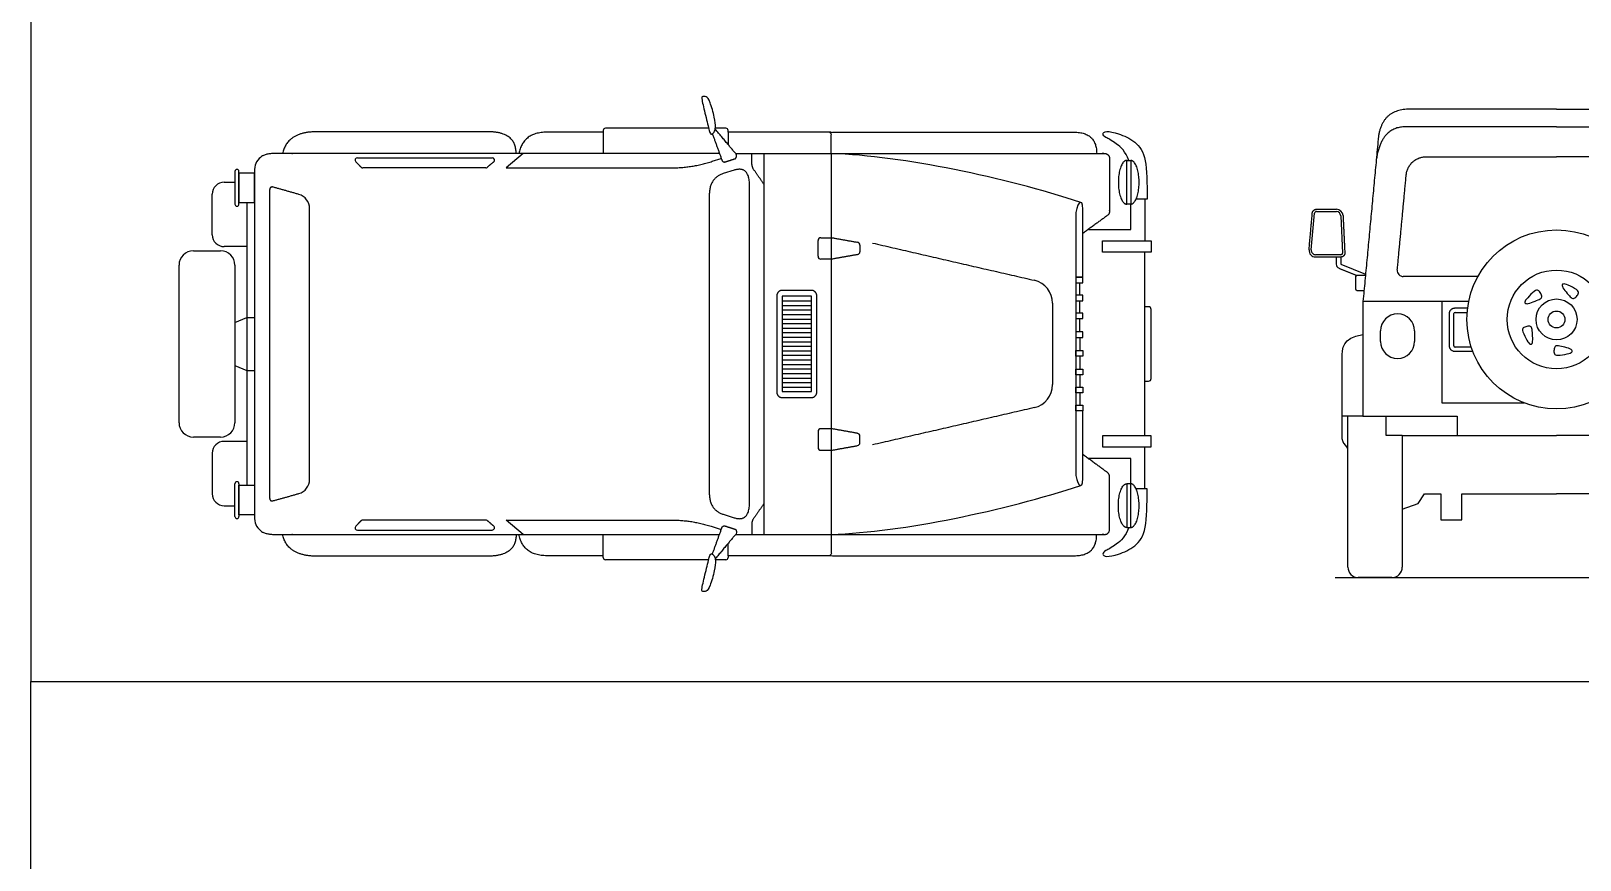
# Model space of a CAD drawing. Header units: millimetres. Extents: x 0.5 to 46.1, y 0.3 to 28.2.
# Drawn here: x 23.8 to 29.75, y 11.23 to 14.41 of the extents above; entities that cross this region are included whole.
import ezdxf

# ---------------------------------------------------------------- set-up
doc = ezdxf.new("R2010")
doc.units = ezdxf.units.MM
for name, color, linetype, true_color in [('AG-DIAGRAM', 7, 'Continuous', 0xfecc66), ('AG-TRANSPORT', 7, 'Continuous', 0x66ccff), ('X-VPRT', 6, 'Continuous', 0xff00ff)]:
    doc.layers.add(name, color=color, linetype=linetype, true_color=true_color)

msp = doc.modelspace()

# ---------------------------------------------------------------- linework, layer by layer
at = {"layer": 'AG-DIAGRAM'}
msp.add_lwpolyline([(28.8056, 12.314), (30.5056, 12.314)], dxfattribs=at)
at = {"layer": 'AG-TRANSPORT'}
for p, q in [((28.7141, 13.5728), (28.7267, 13.7135)), ((28.7343, 13.7205), (28.8102, 13.7205)), ((28.827, 13.7045), (28.8338, 13.5606)), ((28.828, 13.5545), (28.7308, 13.5545)), ((29.2615, 13.2039), (29.2615, 13.3283)), ((29.266, 13.3328), (29.3128, 13.3328)), ((29.3286, 13.1994), (29.266, 13.1994)), ((29.0633, 12.8597), (29.6556, 12.8597)), ((30.2479, 12.8597), (29.6556, 12.8597))]:
    msp.add_line(p, q, dxfattribs=at)
for points in [[(29.6556, 14.114), (29.0929, 14.114)], [(29.6556, 14.114), (30.2184, 14.114)], [(29.6556, 14.0458), (29.0755, 14.0458)], [(29.6556, 14.0458), (30.2358, 14.0458)], [(25.9954, 14.0252), (25.779, 14.0252)], [(26.8709, 14.0252), (26.4749, 14.0252), (26.4749, 13.9775)], [(25.688, 13.9433), (25.6231, 13.8881)], [(26.414, 13.9134), (26.4485, 13.9247)], [(26.5038, 13.9428), (26.5053, 13.9433)], [(26.6136, 12.4798), (26.6136, 13.2115), (26.6136, 13.9433)], [(26.8709, 13.9433), (26.8709, 13.2115)], [(25.6231, 13.8881), (26.2571, 13.8881)], [(26.4974, 13.8791), (26.4562, 13.8659)], [(26.557, 13.2115), (26.557, 13.8196)], [(24.6266, 13.7546), (24.6266, 13.2115), (24.6266, 12.6685)], [(26.4025, 13.7839), (26.4025, 13.2115)], [(27.8581, 13.6519), (28.0208, 13.6519), (28.0208, 13.7487)], [(28.0835, 13.7682), (28.0414, 13.7682)], [(28.0745, 13.7682), (28.0745, 13.6073)], [(28.0745, 12.8584), (28.0745, 13.2115), (28.0745, 13.5647)], [(28.8272, 13.5456), (28.8272, 13.5186), (28.9223, 13.4801)], [(27.8258, 13.3991), (27.8258, 13.4463)], [(26.6818, 13.3772), (26.7951, 13.3772)], [(26.6818, 13.3597), (26.7951, 13.3597)], [(26.6818, 13.3423), (26.7951, 13.3423)], [(26.6818, 13.3249), (26.7951, 13.3249)], [(27.8258, 13.3304), (27.8258, 13.3776)], [(28.9116, 13.3654), (28.9116, 12.9337)], [(28.9125, 13.3754), (29.3188, 13.3754)], [(29.2146, 13.3754), (29.2146, 12.9852), (29.5311, 12.9852)], [(24.5811, 13.2944), (24.6266, 13.3129), (24.6566, 13.3129)], [(26.6818, 13.3074), (26.7951, 13.3074)], [(26.6818, 13.29), (26.7951, 13.29)], [(26.6818, 13.2726), (26.7951, 13.2726)], [(27.8258, 13.2583), (27.8258, 13.3089)], [(26.4025, 13.2115), (26.4025, 12.6391)], [(26.557, 12.6034), (26.557, 13.2115)], [(26.6818, 13.2551), (26.7951, 13.2551)], [(26.6818, 13.2377), (26.7951, 13.2377)], [(26.6818, 13.2202), (26.7951, 13.2202)], [(26.8709, 13.2115), (26.8709, 12.4798)], [(27.8258, 13.2368), (27.8258, 13.2115), (27.8258, 13.1863)], [(26.6818, 13.2028), (26.7951, 13.2028)], [(26.6818, 13.1854), (26.7951, 13.1854)], [(26.6818, 13.1679), (26.7951, 13.1679)], [(26.6818, 13.1505), (26.7951, 13.1505)], [(27.8258, 13.1647), (27.8258, 13.1142)], [(24.5811, 13.1287), (24.6266, 13.1101), (24.6566, 13.1101)], [(26.6818, 13.1331), (26.7951, 13.1331)], [(26.6818, 13.1156), (26.7951, 13.1156)], [(26.6818, 13.0982), (26.7951, 13.0982)], [(27.8258, 13.0927), (27.8258, 13.0455)], [(26.6818, 13.0807), (26.7951, 13.0807)], [(26.6818, 13.0633), (26.7951, 13.0633)], [(26.6818, 13.0459), (26.7951, 13.0459)], [(27.8258, 13.0239), (27.8258, 12.9768)], [(28.9116, 12.9337), (28.8325, 12.9337)], [(28.9116, 12.9337), (29.2742, 12.9337), (29.2742, 12.8597)], [(29.0633, 12.8597), (29.002, 12.8597), (29.002, 12.9337)], [(28.0745, 12.6549), (28.0745, 12.8157)], [(28.0208, 12.6744), (28.0208, 12.7712), (27.8581, 12.7712)], [(28.0835, 12.6549), (28.0414, 12.6549)], [(29.0633, 12.5771), (29.1241, 12.5986), (29.1493, 12.6352), (29.212, 12.6352)], [(29.212, 12.6352), (29.212, 12.5363), (29.2917, 12.5363), (29.2917, 12.6352)], [(29.2917, 12.6352), (29.6556, 12.6352)], [(30.0195, 12.6352), (29.6556, 12.6352)], [(26.4562, 12.5571), (26.4974, 12.544)], [(25.688, 12.4798), (25.6231, 12.535)], [(25.6231, 12.535), (26.2571, 12.535)], [(26.414, 12.5096), (26.4485, 12.4984)], [(26.8709, 12.3978), (26.4749, 12.3978), (26.4749, 12.4455)], [(26.5038, 12.4802), (26.5053, 12.4798)], [(25.9954, 12.3978), (25.779, 12.3978)]]:
    msp.add_lwpolyline(points, dxfattribs=at)
for points in [[(24.5966, 13.7546), (24.6566, 13.7546), (24.6566, 13.8684), (24.5966, 13.8684)], [(28.0051, 13.7487), (28.0051, 13.9167), (28.0208, 13.9167), (28.0208, 13.7487)], [(27.9123, 13.5647), (27.9123, 13.6073), (28.0991, 13.6073), (28.0991, 13.5647)], [(27.8093, 13.4463), (27.8366, 13.4463), (27.8366, 13.4678), (27.8093, 13.4678)], [(26.6818, 13.0284), (26.7951, 13.0284), (26.7951, 13.2115), (26.7951, 13.3946), (26.6818, 13.3946), (26.6818, 13.2115)], [(27.8093, 13.3776), (27.8366, 13.3776), (27.8366, 13.3991), (27.8093, 13.3991)], [(27.8093, 13.3089), (27.8366, 13.3089), (27.8366, 13.3304), (27.8093, 13.3304)], [(27.8093, 13.2368), (27.8366, 13.2368), (27.8366, 13.2583), (27.8093, 13.2583)], [(27.8093, 13.1863), (27.8366, 13.1863), (27.8366, 13.1647), (27.8093, 13.1647)], [(27.8093, 13.1142), (27.8366, 13.1142), (27.8366, 13.0927), (27.8093, 13.0927)], [(27.8093, 13.0455), (27.8366, 13.0455), (27.8366, 13.0239), (27.8093, 13.0239)], [(27.8093, 12.9768), (27.8366, 12.9768), (27.8366, 12.9552), (27.8093, 12.9552)], [(27.9123, 12.8584), (27.9123, 12.8157), (28.0991, 12.8157), (28.0991, 12.8584)], [(28.0051, 12.6744), (28.0051, 12.5064), (28.0208, 12.5064), (28.0208, 12.6744)], [(24.5966, 12.6685), (24.6566, 12.6685), (24.6566, 12.5546), (24.5966, 12.5546)]]:
    msp.add_lwpolyline(points, close=True, dxfattribs=at)
for radius in [0.3439, 0.1895, 0.0787, 0.0324]:
    msp.add_circle((29.6556, 13.3058), radius, dxfattribs=at)
for centre, radius, start, end in [((26.0039, 14.032), 0.00852, 90, 180), ((26.4664, 14.032), 0.00852, 0, 90), ((25.0512, 13.9178), 0.00871, 90, 224.1449), ((25.569, 13.9178), 0.00871, 310.36454, 90), ((24.5889, 13.8745), 0.00769, 90, 180), ((24.5889, 13.8745), 0.00769, 0, 90), ((25.0716, 13.8968), 0.00871, 224.1449, 270), ((25.5442, 13.8968), 0.00871, 270, 310.36454), ((26.591, 13.9007), 0.0257, 180, 214.7258), ((24.5393, 13.7874), 0.0454, 90, 180), ((24.5889, 13.7485), 0.00769, 180, 270), ((24.5889, 13.7485), 0.00769, 270, 0), ((24.8117, 13.7321), 0.0561, 0, 74.24882), ((28.7343, 13.7128), 0.00765, 90, 174.86999), ((28.8102, 13.7037), 0.0256, 2.71273, 90), ((28.8102, 13.7037), 0.0168, 2.71273, 90), ((24.5393, 13.6311), 0.0454, 180, 270), ((24.4216, 13.5141), 0.0552, 90, 180), ((24.5259, 13.5141), 0.0552, 0, 90), ((26.8311, 13.6088), 0.011, 90, 180), ((26.9696, 13.5914), 0.011, 0, 79.90648), ((26.9696, 13.5658), 0.011, 280.09352, 0), ((28.7308, 13.5713), 0.0256, 174.86999, 270), ((28.7308, 13.5713), 0.0168, 174.86999, 270), ((26.8311, 13.5483), 0.011, 180, 270), ((28.8269, 13.5184), 0.0172, 180, 247.92142), ((28.828, 13.5603), 0.0058, 270, 2.71273), ((28.828, 13.5603), 0.000232, 354.50322, 359.88012), ((27.6301, 13.3679), 0.0905, 0, 77.0106), ((29.0674, 13.494), 0.0232, 174.64838, 270), ((28.0891, 13.3445), 0.01, 0, 90), ((29.0454, 13.2619), 0.0653, 90, 180), ((29.0454, 13.2619), 0.0653, 0, 90), ((29.266, 13.3283), 0.00452, 90, 180), ((29.0454, 13.2211), 0.0653, 180, 270), ((29.0454, 13.2211), 0.0653, 270, 0), ((29.266, 13.2039), 0.00452, 180, 270), ((27.6301, 13.0552), 0.0905, 282.9894, 360), ((28.0891, 13.0786), 0.01, 270, 0), ((24.4216, 12.909), 0.0552, 180, 270), ((24.5259, 12.909), 0.0552, 270, 0), ((26.8311, 12.8747), 0.011, 90, 180), ((26.9696, 12.8573), 0.011, 360, 79.90648), ((24.5393, 12.792), 0.0454, 90, 180), ((26.8311, 12.8142), 0.011, 180, 270), ((26.9696, 12.8317), 0.011, 280.09352, 0), ((28.8508, 12.8458), 0.0183, 180, 216.73062), ((24.5889, 12.6745), 0.00769, 90, 180), ((24.5889, 12.6745), 0.00769, 0, 90), ((24.8117, 12.6909), 0.0561, 285.75118, 360), ((24.5393, 12.6356), 0.0454, 180, 270), ((24.5889, 12.5486), 0.00769, 180, 270), ((24.5889, 12.5486), 0.00769, 270, 0), ((25.0512, 12.5052), 0.00871, 135.8551, 270), ((25.0716, 12.5262), 0.00871, 90, 135.8551), ((25.5442, 12.5262), 0.00871, 49.63546, 90), ((25.569, 12.5052), 0.00871, 270, 49.63546), ((26.591, 12.5223), 0.0257, 145.2742, 180), ((26.0039, 12.3911), 0.00852, 180, 270), ((26.4664, 12.3911), 0.00852, 270, 0), ((28.8942, 12.3538), 0.0398, 180, 270), ((29.0235, 12.3538), 0.0398, 270, 0)]:
    msp.add_arc(centre, radius, start, end, dxfattribs=at)
for points, degree in [([(26.4026, 14.032), (26.399, 14.0445), (26.3878, 14.0901), (26.3713, 14.159), (26.3757, 14.1626), (26.3905, 14.1641), (26.4046, 14.1473), (26.4243, 14.0779), (26.4275, 14.0415), (26.4224, 14.0241), (26.409, 14.0156), (26.4061, 14.0196), (26.4026, 14.032)], 3), ([(29.0929, 14.114), (28.9817, 14.114), (28.9708, 13.998)], 2), ([(26.4003, 14.0405), (26.2021, 14.0405), (26.0039, 14.0405)], 2), ([(26.4664, 14.0405), (26.4461, 14.0405), (26.4259, 14.0405)], 2), ([(29.0755, 14.0458), (28.9797, 14.0458), (28.963, 13.9144)], 2), ([(25.779, 14.0252), (25.6877, 14.0252), (25.6714, 13.9433)], 2), ([(25.9954, 14.032), (25.9954, 13.9876), (25.9954, 13.9433)], 2), ([(26.4749, 14.0252), (26.4749, 14.0286), (26.4749, 14.032)], 2), ([(27.8027, 14.0252), (27.8899, 14.0252), (27.8899, 13.9433)], 2), ([(28.9708, 13.998), (28.9412, 13.6817), (28.9116, 13.3654)], 2), ([(25.0512, 13.9266), (25.3101, 13.9266), (25.569, 13.9266)], 2), ([(26.5654, 13.9007), (26.5654, 13.922), (26.5654, 13.9433)], 2), ([(27.8291, 13.7556), (27.5333, 13.8516), (27.1492, 13.9337), (26.8709, 13.9433)], 3), ([(29.1548, 13.9309), (29.4052, 13.9309), (29.6556, 13.9309)], 2), ([(30.1565, 13.9309), (29.9061, 13.9309), (29.6556, 13.9309)], 2), ([(24.5812, 13.8745), (24.5812, 13.8115), (24.5812, 13.7485)], 2), ([(24.5966, 13.7485), (24.5966, 13.8115), (24.5966, 13.8745)], 2), ([(25.0653, 13.8907), (25.0551, 13.9013), (25.0449, 13.9118)], 2), ([(25.5442, 13.8881), (25.3079, 13.8881), (25.0716, 13.8881)], 2), ([(25.5746, 13.9112), (25.5622, 13.9007), (25.5499, 13.8902)], 2), ([(26.2571, 13.8881), (26.3366, 13.8881), (26.414, 13.9134)], 2), ([(26.4562, 13.8659), (26.4025, 13.8488), (26.4025, 13.7839)], 2), ([(26.557, 13.8196), (26.557, 13.8981), (26.4974, 13.8791)], 2), ([(26.6136, 13.8231), (26.5918, 13.8546), (26.5699, 13.8861)], 2), ([(29.0443, 13.4961), (29.0615, 13.6788), (29.0786, 13.8615)], 2), ([(24.5393, 13.8328), (24.5603, 13.8328), (24.5812, 13.8328)], 2), ([(24.7144, 13.8051), (24.7144, 13.5083), (24.7144, 13.2115)], 2), ([(24.8269, 13.7862), (24.7762, 13.8005), (24.7267, 13.8144)], 2), ([(24.494, 13.6311), (24.494, 13.7092), (24.494, 13.7874)], 2), ([(24.8678, 13.2115), (24.8678, 13.4718), (24.8678, 13.7321)], 2), ([(28.7053, 13.5736), (28.7116, 13.6439), (28.7179, 13.7143)], 2), ([(28.7343, 13.7293), (28.7723, 13.7293), (28.8102, 13.7293)], 2), ([(28.8358, 13.7049), (28.8392, 13.6329), (28.8426, 13.561)], 2), ([(24.4216, 13.5692), (24.4738, 13.5692), (24.5259, 13.5692)], 2), ([(24.6266, 13.5857), (24.583, 13.5857), (24.5393, 13.5857)], 2), ([(26.82, 13.5483), (26.82, 13.5786), (26.82, 13.6088)], 2), ([(26.8311, 13.6199), (26.8518, 13.6199), (26.8726, 13.6199)], 2), ([(26.8726, 13.6199), (26.9221, 13.6111), (26.9715, 13.6023)], 2), ([(26.9806, 13.5914), (26.9806, 13.5786), (26.9806, 13.5658)], 2), ([(27.0294, 13.5993), (27.3399, 13.5277), (27.6505, 13.4561)], 2), ([(24.3665, 12.909), (24.3665, 13.2115), (24.3665, 13.5141)], 2), ([(24.5811, 13.5141), (24.5811, 13.2115), (24.5811, 12.909)], 2), ([(26.8726, 13.5373), (26.8518, 13.5373), (26.8311, 13.5373)], 2), ([(26.9715, 13.5549), (26.9221, 13.5461), (26.8726, 13.5373)], 2), ([(28.828, 13.5456), (28.7794, 13.5456), (28.7308, 13.5456)], 2), ([(28.8097, 13.5456), (28.8097, 13.532), (28.8097, 13.5184)], 2), ([(28.8204, 13.5024), (28.8544, 13.4886), (28.8884, 13.4749)], 2), ([(29.3539, 13.4708), (29.2106, 13.4708), (29.0674, 13.4708)], 2), ([(29.7318, 13.4206), (29.7394, 13.4154), (29.7423, 13.4081), (29.7322, 13.3937), (29.7206, 13.384), (29.7096, 13.39), (29.6928, 13.4109), (29.674, 13.4346), (29.6794, 13.4441), (29.6968, 13.4396), (29.7242, 13.4259), (29.7318, 13.4206)], 3), ([(29.57, 13.4137), (29.5773, 13.4193), (29.5851, 13.4198), (29.5957, 13.4058), (29.6013, 13.3917), (29.5922, 13.3831), (29.5671, 13.3736), (29.5388, 13.3631), (29.5314, 13.3711), (29.5411, 13.3863), (29.5626, 13.4081), (29.57, 13.4137)], 3), ([(27.7206, 13.3679), (27.7206, 13.2897), (27.7206, 13.2115)], 2), ([(28.0891, 13.3545), (28.0818, 13.3545), (28.0745, 13.3545)], 2), ([(28.0991, 13.2115), (28.0991, 13.278), (28.0991, 13.3445)], 2), ([(29.5265, 13.2577), (29.5235, 13.2663), (29.5254, 13.2739), (29.542, 13.2797), (29.5571, 13.2807), (29.5625, 13.2694), (29.5638, 13.2426), (29.565, 13.2124), (29.5551, 13.2078), (29.5437, 13.2218), (29.5296, 13.249), (29.5265, 13.2577)], 3), ([(24.7144, 13.2115), (24.7144, 12.9148), (24.7144, 12.618)], 2), ([(24.8678, 12.6909), (24.8678, 12.9512), (24.8678, 13.2115)], 2), ([(27.7206, 13.2115), (27.7206, 13.1333), (27.7206, 13.0552)], 2), ([(28.0991, 13.0786), (28.0991, 13.145), (28.0991, 13.2115)], 2), ([(28.8325, 13.1534), (28.8325, 13.1977), (28.8325, 13.2358), (28.9116, 13.2473)], 3), ([(28.9801, 13.2211), (28.9801, 13.2415), (28.9801, 13.2619)], 2), ([(29.1107, 13.2619), (29.1107, 13.2415), (29.1107, 13.2211)], 2), ([(29.6615, 13.1681), (29.6523, 13.1679), (29.6457, 13.1721), (29.6454, 13.1897), (29.649, 13.2043), (29.6615, 13.2059), (29.6874, 13.1989), (29.7164, 13.1908), (29.7177, 13.1799), (29.7009, 13.1734), (29.6707, 13.1684), (29.6615, 13.1681)], 3), ([(28.8325, 12.8458), (28.8325, 12.9483), (28.8325, 13.0509), (28.8325, 13.1534)], 3), ([(28.0745, 13.0686), (28.0818, 13.0686), (28.0891, 13.0686)], 2), ([(27.6505, 12.967), (27.3399, 12.8954), (27.0294, 12.8237)], 2), ([(28.8544, 12.3538), (28.8544, 12.6437), (28.8544, 12.9337)], 2), ([(24.5259, 12.8538), (24.4738, 12.8538), (24.4216, 12.8538)], 2), ([(26.82, 12.8747), (26.82, 12.8445), (26.82, 12.8142)], 2), ([(26.8726, 12.8858), (26.8518, 12.8858), (26.8311, 12.8858)], 2), ([(26.9715, 12.8682), (26.9221, 12.877), (26.8726, 12.8858)], 2), ([(26.9806, 12.8317), (26.9806, 12.8445), (26.9806, 12.8573)], 2), ([(29.0633, 12.8597), (29.0633, 12.6067), (29.0633, 12.3538)], 2), ([(24.494, 12.792), (24.494, 12.7138), (24.494, 12.6356)], 2), ([(24.6266, 12.8374), (24.583, 12.8374), (24.5393, 12.8374)], 2), ([(26.8311, 12.8032), (26.8518, 12.8032), (26.8726, 12.8032)], 2), ([(26.8726, 12.8032), (26.9221, 12.812), (26.9715, 12.8208)], 2), ([(28.8544, 12.8103), (28.8483, 12.8185), (28.8422, 12.8267), (28.8361, 12.8348)], 3), ([(24.5812, 12.5486), (24.5812, 12.6116), (24.5812, 12.6745)], 2), ([(24.5966, 12.6745), (24.5966, 12.6116), (24.5966, 12.5486)], 2), ([(24.7267, 12.6086), (24.7762, 12.6226), (24.8269, 12.6369)], 2), ([(26.4025, 12.6391), (26.4025, 12.5742), (26.4562, 12.5571)], 2), ([(26.8709, 12.4798), (27.1492, 12.4894), (27.5333, 12.5715), (27.8291, 12.6675)], 3), ([(24.5393, 12.5902), (24.5603, 12.5902), (24.5812, 12.5902)], 2), ([(26.4974, 12.544), (26.557, 12.525), (26.557, 12.6034)], 2), ([(26.6136, 12.6), (26.5918, 12.5684), (26.5699, 12.5369)], 2), ([(25.0653, 12.5323), (25.0551, 12.5218), (25.0449, 12.5113)], 2), ([(25.0512, 12.4965), (25.3101, 12.4965), (25.569, 12.4965)], 2), ([(25.5442, 12.535), (25.3079, 12.535), (25.0716, 12.535)], 2), ([(25.5746, 12.5118), (25.5622, 12.5224), (25.5499, 12.5329)], 2), ([(26.2571, 12.535), (26.3366, 12.535), (26.414, 12.5096)], 2), ([(26.5654, 12.5223), (26.5654, 12.501), (26.5654, 12.4798)], 2), ([(25.779, 12.3978), (25.6877, 12.3978), (25.6714, 12.4798)], 2), ([(25.9954, 12.3911), (25.9954, 12.4354), (25.9954, 12.4798)], 2), ([(27.8027, 12.3978), (27.8899, 12.3978), (27.8899, 12.4798)], 2), ([(26.4003, 12.3825), (26.2021, 12.3825), (26.0039, 12.3825)], 2), ([(26.4026, 12.391), (26.399, 12.3786), (26.3878, 12.333), (26.3713, 12.2641), (26.3757, 12.2604), (26.3905, 12.259), (26.4046, 12.2758), (26.4243, 12.3452), (26.4275, 12.3816), (26.4224, 12.399), (26.409, 12.4075), (26.4061, 12.4034), (26.4026, 12.391)], 3), ([(26.4664, 12.3825), (26.4461, 12.3825), (26.4259, 12.3825)], 2), ([(26.4749, 12.3978), (26.4749, 12.3944), (26.4749, 12.3911)], 2), ([(29.0235, 12.314), (28.9589, 12.314), (28.8942, 12.314)], 2)]:
    msp.add_open_spline(points, degree=degree, dxfattribs=at)
for points, degree, knots in [([(25.6609, 13.9433), (25.6609, 14.0268), (25.5529, 14.0268), (25.2279, 14.0268), (24.8948, 14.0268), (24.7824, 14.0268), (24.7636, 13.9433)], 2, [-0.62849, -0.62849, -0.62849, 0, 0, 2.137707, 2.137707, 2.780605, 2.780605, 2.780605]), ([(26.8709, 13.9433), (26.8709, 13.9843), (26.8709, 14.0252), (27.3368, 14.0252), (27.8027, 14.0252)], 2, [0, 0, 0, 0.268861, 0.268861, 3.303064, 3.303064, 3.303064]), ([(28.0128, 13.9167), (28.0017, 13.9513), (27.9522, 13.9931), (27.9222, 14.005), (27.9094, 14.0187), (27.9241, 14.0311), (27.9699, 14.0224), (28.0413, 13.9917), (28.0835, 13.9308), (28.0835, 13.83), (28.0835, 13.7682)], 3, [0.081071, 0.081071, 0.081071, 0.081071, 0.262143, 0.524285, 0.786428, 1.048571, 1.310714, 1.572856, 1.834999, 2.097142, 2.097142, 2.097142, 2.097142]), ([(26.4417, 13.9433), (25.59, 13.9433), (24.7329, 13.9433), (24.6566, 13.9433), (24.6566, 13.8756), (24.6566, 13.5436), (24.6566, 13.2115)], 2, [-7.811868, -7.811868, -7.811868, -2.254123, -2.254123, -1.781668, -1.781668, 0, 0, 0]), ([(27.8093, 13.4678), (27.8184, 13.4678), (27.8275, 13.4678), (27.8366, 13.4678), (27.8366, 13.5474), (27.8366, 13.6269), (27.8366, 13.729), (27.8366, 13.7809), (27.8093, 13.7495), (27.8093, 13.6993), (27.8093, 13.5217), (27.8093, 13.3666), (27.8093, 13.2115)], 3, [-2.85826, -2.85826, -2.85826, -2.85826, -2.768565, -2.768565, -2.768565, -1.985624, -1.985624, -1.985624, -1.526472, -1.526472, -1.526472, 0, 0, 0, 0]), ([(24.6566, 13.2115), (24.6566, 12.8795), (24.6566, 12.5475), (24.6566, 12.4798), (24.7329, 12.4798), (25.59, 12.4798), (26.4417, 12.4798)], 2, [0, 0, 0, 1.781668, 1.781668, 2.254123, 2.254123, 7.811868, 7.811868, 7.811868]), ([(27.8093, 13.2115), (27.8093, 13.0564), (27.8093, 12.9013), (27.8093, 12.7238), (27.8093, 12.6736), (27.8366, 12.6422), (27.8366, 12.6941), (27.8366, 12.7961), (27.8366, 12.8757), (27.8366, 12.9552), (27.8275, 12.9552), (27.8184, 12.9552), (27.8093, 12.9552)], 3, [0, 0, 0, 0, 1.526472, 1.526472, 1.526472, 1.985624, 1.985624, 1.985624, 2.768565, 2.768565, 2.768565, 2.85826, 2.85826, 2.85826, 2.85826]), ([(28.0128, 12.5064), (28.0017, 12.4717), (27.9522, 12.43), (27.9222, 12.418), (27.9094, 12.4043), (27.9241, 12.3919), (27.9699, 12.4006), (28.0413, 12.4313), (28.0835, 12.4923), (28.0835, 12.593), (28.0835, 12.6549)], 3, [0.081071, 0.081071, 0.081071, 0.081071, 0.262143, 0.524285, 0.786428, 1.048571, 1.310714, 1.572856, 1.834999, 2.097142, 2.097142, 2.097142, 2.097142]), ([(25.6609, 12.4798), (25.6609, 12.3962), (25.5529, 12.3962), (25.2279, 12.3962), (24.8948, 12.3962), (24.7824, 12.3962), (24.7636, 12.4798)], 2, [-0.62849, -0.62849, -0.62849, 0, 0, 2.137707, 2.137707, 2.780605, 2.780605, 2.780605]), ([(26.8709, 12.4798), (26.8709, 12.4388), (26.8709, 12.3978), (27.3368, 12.3978), (27.8027, 12.3978)], 2, [2.400798, 2.400798, 2.400798, 2.669659, 2.669659, 5.703862, 5.703862, 5.703862])]:
    msp.add_open_spline(points, degree=degree, knots=knots, dxfattribs=at)
for points, weights, knots in [([(26.4142, 14.0194), (26.4327, 13.9682), (26.4513, 13.9169), (26.4545, 13.9081), (26.4635, 13.911), (26.4829, 13.9173), (26.5024, 13.9237), (26.5073, 13.9253), (26.5069, 13.9392), (26.4697, 13.9837), (26.4254, 14.037)], [1, 1, 1, 0.718670087483, 1, 1, 1, 0.883385982759, 1, 1, 1], [-0.3883354, -0.3883354, -0.3883354, -0.0309338, -0.0309338, 0.018232, 0.018232, 0.1525787, 0.1525787, 0.2149556, 0.2149556, 0.5955696, 0.5955696, 0.5955696]), ([(26.5034, 13.9433), (27.2141, 13.9433), (27.921, 13.9433), (27.9391, 13.9433), (27.9391, 13.9252), (27.9391, 13.8228), (27.9391, 13.7204), (27.9391, 13.7112), (27.9317, 13.7058), (27.8866, 13.6728), (27.8366, 13.6362)], [1, 1, 1, 0.707106781187, 1, 1, 1, 0.891910227697, 1, 1, 1], [8.013177, 8.013177, 8.013177, 12.651538, 12.651538, 12.744645, 12.744645, 13.416649, 13.416649, 13.472277, 13.472277, 13.839171, 13.839171, 13.839171]), ([(28.0051, 13.9167), (27.9731, 13.9167), (27.9731, 13.8327), (27.9731, 13.7487), (28.0051, 13.7487)], [1, 0.707106781187, 1, 0.707106781187, 1], [0.4328057, 0.4328057, 0.4328057, 0.8656114, 0.8656114, 1.2984171, 1.2984171, 1.2984171]), ([(28.0208, 13.7487), (28.0529, 13.7487), (28.0529, 13.8327), (28.0529, 13.9167), (28.0208, 13.9167)], [1, 0.707106781187, 1, 0.707106781187, 1], [0.85169, 0.85169, 0.85169, 1.2844957, 1.2844957, 1.7173014, 1.7173014, 1.7173014]), ([(24.7267, 13.8144), (24.7221, 13.8157), (24.7182, 13.8128), (24.7144, 13.8099), (24.7144, 13.8051)], [1, 0.895418261746, 1, 0.895418261746, 1], [-2.03008406, -2.03008406, -2.03008406, -2.00068377, -2.00068377, -1.97128348, -1.97128348, -1.97128348]), ([(28.8426, 13.561), (28.8429, 13.5547), (28.8386, 13.5502), (28.8343, 13.5456), (28.828, 13.5456)], [1, 0.919285274138, 1, 0.919285274138, 1], [1.60121255, 1.60121255, 1.60121255, 1.64012049, 1.64012049, 1.67902842, 1.67902842, 1.67902842]), ([(28.9162, 13.4154), (28.9049, 13.4154), (28.8935, 13.4154), (28.8845, 13.4154), (28.8845, 13.4244), (28.8845, 13.4459), (28.8845, 13.4674), (28.8845, 13.4764), (28.8935, 13.4764), (28.9013, 13.4764), (28.922, 13.4764)], [1, 1, 1, 0.707106781187, 1, 1, 1, 0.707106781187, 1, 1, 1], [0.5398803, 0.5398803, 0.5398803, 0.6145096, 0.6145096, 0.6609732, 0.6609732, 0.8019694, 0.8019694, 0.848433, 0.848433, 0.8996727, 0.8996727, 0.8996727]), ([(26.8153, 13.2115), (26.8153, 13.3073), (26.8153, 13.3963), (26.8153, 13.4176), (26.794, 13.4176), (26.7384, 13.4176), (26.6829, 13.4176), (26.6615, 13.4176), (26.6615, 13.3963), (26.6615, 13.3073), (26.6615, 13.2115)], [1, 1, 1, 0.707106781187, 1, 1, 1, 0.707106781187, 1, 1, 1], [1.842103, 1.842103, 1.842103, 2.470865, 2.470865, 2.580852, 2.580852, 2.945457, 2.945457, 3.055443, 3.055443, 3.684206, 3.684206, 3.684206]), ([(29.3346, 13.1824), (29.3075, 13.1824), (29.266, 13.1824), (29.2445, 13.1824), (29.2445, 13.2039), (29.2445, 13.2661), (29.2445, 13.3283), (29.2445, 13.3498), (29.266, 13.3498), (29.2934, 13.3498), (29.3145, 13.3498)], [1, 1, 1, 0.707106781187, 1, 1, 1, 0.707106781187, 1, 1, 1], [1.525756, 1.525756, 1.525756, 1.6377952, 1.6377952, 1.7485391, 1.7485391, 2.1567072, 2.1567072, 2.2674512, 2.2674512, 2.3414019, 2.3414019, 2.3414019]), ([(26.6615, 13.2115), (26.6615, 13.1157), (26.6615, 13.0268), (26.6615, 13.0054), (26.6829, 13.0054), (26.7384, 13.0054), (26.794, 13.0054), (26.8153, 13.0054), (26.8153, 13.0268), (26.8153, 13.1157), (26.8153, 13.2115)], [1, 1, 1, 0.707106781187, 1, 1, 1, 0.707106781187, 1, 1, 1], [0, 0, 0, 0.628763, 0.628763, 0.738749, 0.738749, 1.103354, 1.103354, 1.21334, 1.21334, 1.842103, 1.842103, 1.842103]), ([(26.5034, 12.4798), (27.2141, 12.4798), (27.921, 12.4798), (27.9391, 12.4798), (27.9391, 12.4978), (27.9391, 12.6002), (27.9391, 12.7027), (27.9391, 12.7118), (27.9317, 12.7172), (27.8866, 12.7503), (27.8366, 12.7869)], [1, 1, 1, 0.707106781187, 1, 1, 1, 0.891910227697, 1, 1, 1], [8.013177, 8.013177, 8.013177, 12.651538, 12.651538, 12.744645, 12.744645, 13.416649, 13.416649, 13.472277, 13.472277, 13.839171, 13.839171, 13.839171]), ([(28.0051, 12.5064), (27.9731, 12.5064), (27.9731, 12.5904), (27.9731, 12.6744), (28.0051, 12.6744)], [1, 0.707106781187, 1, 0.707106781187, 1], [0.4328057, 0.4328057, 0.4328057, 0.8656114, 0.8656114, 1.2984171, 1.2984171, 1.2984171]), ([(28.0208, 12.5064), (28.0529, 12.5064), (28.0529, 12.5904), (28.0529, 12.6744), (28.0208, 12.6744)], [1, 0.707106781187, 1, 0.707106781187, 1], [0.4328057, 0.4328057, 0.4328057, 0.8656114, 0.8656114, 1.2984171, 1.2984171, 1.2984171]), ([(24.7144, 12.618), (24.7144, 12.6131), (24.7182, 12.6102), (24.7221, 12.6073), (24.7267, 12.6086)], [1, 0.895418261746, 1, 0.895418261746, 1], [1.9233956, 1.9233956, 1.9233956, 1.95279589, 1.95279589, 1.98219617, 1.98219617, 1.98219617]), ([(26.4142, 12.4037), (26.4327, 12.4549), (26.4513, 12.5061), (26.4545, 12.515), (26.4635, 12.5121), (26.4829, 12.5057), (26.5024, 12.4994), (26.5073, 12.4978), (26.5069, 12.4839), (26.4697, 12.4393), (26.4254, 12.3861)], [1, 1, 1, 0.718670087483, 1, 1, 1, 0.883385982759, 1, 1, 1], [-0.3883354, -0.3883354, -0.3883354, -0.0309338, -0.0309338, 0.018232, 0.018232, 0.1525787, 0.1525787, 0.2149556, 0.2149556, 0.5955696, 0.5955696, 0.5955696])]:
    msp.add_rational_spline(points, weights, degree=2, knots=knots, dxfattribs=at)
for points, weights in [([(29.0786, 13.8615), (29.0851, 13.9309), (29.1548, 13.9309)], [1, 0.739346874007, 1]), ([(28.7179, 13.7143), (28.7192, 13.7293), (28.7343, 13.7293)], [1, 0.738043343414, 1])]:
    msp.add_rational_spline(points, weights, degree=2, dxfattribs=at)
at = {"layer": 'X-VPRT'}
for points in [[(23.7979, 16.7915), (23.7979, 11.9147), (31.1131, 11.9147), (31.1131, 16.7915)], [(23.7979, 11.9147), (33.2391, 11.9147), (33.2391, 5.8339), (23.7979, 5.8339)]]:
    msp.add_lwpolyline(points, close=True, dxfattribs=at)

doc.saveas('drawing.dxf')
